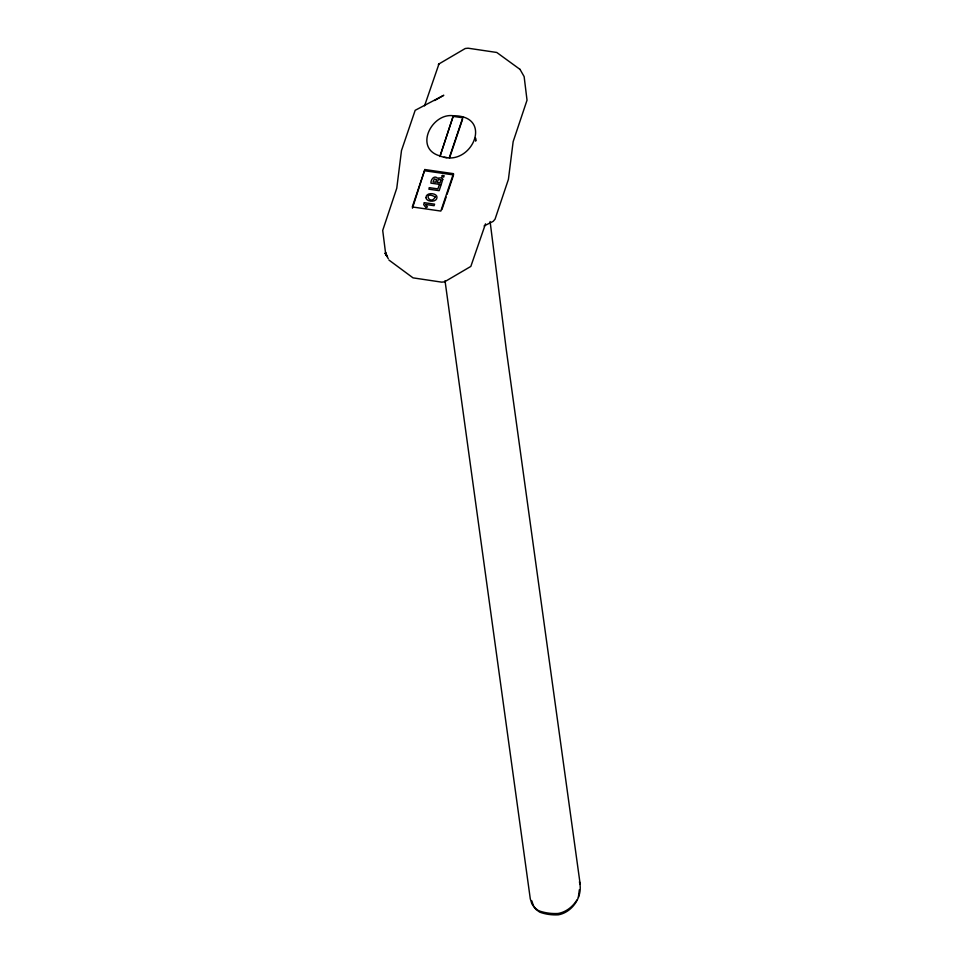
<?xml version="1.0" encoding="UTF-8"?>
<svg xmlns="http://www.w3.org/2000/svg" width="963" height="963" viewBox="0 0 963 963"><rect width="100%" height="100%" fill="white"/><g stroke="black" fill="none" stroke-linecap="round" stroke-linejoin="round"><path stroke-width="1.44" d="M388.294 258.698L385.2 253.185L387.475 256.688L386.404 254.762M385.682 252.366L385.874 254.401M578.354 897.275L579.353 889.704M424.539 105.87L438.972 63.931L465.237 48.511L468.066 48.198L496.776 52.471L520.116 69.456M424.864 169.536L412.272 206.949L440.825 211.066L453.417 173.653L424.864 169.536L412.453 208.213M439.826 155.886L439.922 156.548L453.332 115.753C494.922 115.488 471.124 169.151 439.826 155.886C413.669 148.422 431.725 112.623 453.332 115.753L440.38 155.163M449.444 157.282L462.962 117.137M449.54 157.944L462.577 119.195M441.933 209.561L446.134 197.09M447.061 194.321L453.128 176.313M385.706 252.775L385.2 253.726M388.932 260.046L413.031 277.862L441.728 282.147L444.557 281.834L470.835 266.414L485.508 223.837M576.897 900.044C572.708 906.773 566.039 912.093 558.119 913.478A40.518 30.816 -7.8 0 1 538.546 910.661L534.646 907.82L531.829 903.775L530.288 898.828L445.014 280.739M385.826 253.678A8.848 4.996 0 0 0 385.682 254.027L386.765 256.122L386.56 255.424M434.686 100.513L443.787 95.265L415.173 110.312L401.487 150.565L396.768 188.206L382.708 230.434L385.645 253.678M484.088 225.956L493.128 221.394L495.03 219.227L508.416 179.371L513.147 141.669L527.026 100.188L524.137 76.595L520.008 69.36M461.674 117.606L453.429 116.415L453.332 115.753M444.039 157.15L446.796 157.547M425.032 170.812L453.597 174.929L453.417 173.653M386.512 255.327L386.368 254.605M579.425 881.807C583.349 895.891 572.708 912.274 558.311 914.826A38.496 29.275 -7.8 0 1 539.713 912.142L536.006 909.445L533.333 905.605L531.877 900.911M580.183 884.275L506.297 349.762L490.095 221.502M442.787 179.323L441.174 184.619L430.918 183.139C430.654 179.684 434.193 174.833 437.503 178.143L441.247 177.818L442.787 179.323M435.24 196.909C430.184 206.696 422.035 189.904 435.24 196.909M425.995 197.668C426.055 202.013 437.118 202.892 436.985 197.162C436.913 192.829 425.851 191.95 425.995 197.668M440.922 180.009L440.043 182.862L437.166 182.452L438.49 179.274L440.922 180.009M436.54 179.624L435.733 182.236L433.061 181.851L434.373 178.901L436.54 179.624M424.334 202.687L423.684 204.613L425.911 207.647L427.464 206.925L425.526 204.457L434.084 205.685L434.59 204.168L424.334 202.687M429.39 187.665L428.872 189.193L439.14 190.674L440.91 185.39L439.164 185.137L437.9 188.892L429.39 187.665M442.306 175.483L441.861 176.819L443.702 177.096L444.16 175.748L442.306 175.483M438.972 63.931L438.478 64.665L438.972 63.931M475.758 140.863L475.445 137.878L475.722 140.851"/></g></svg>
